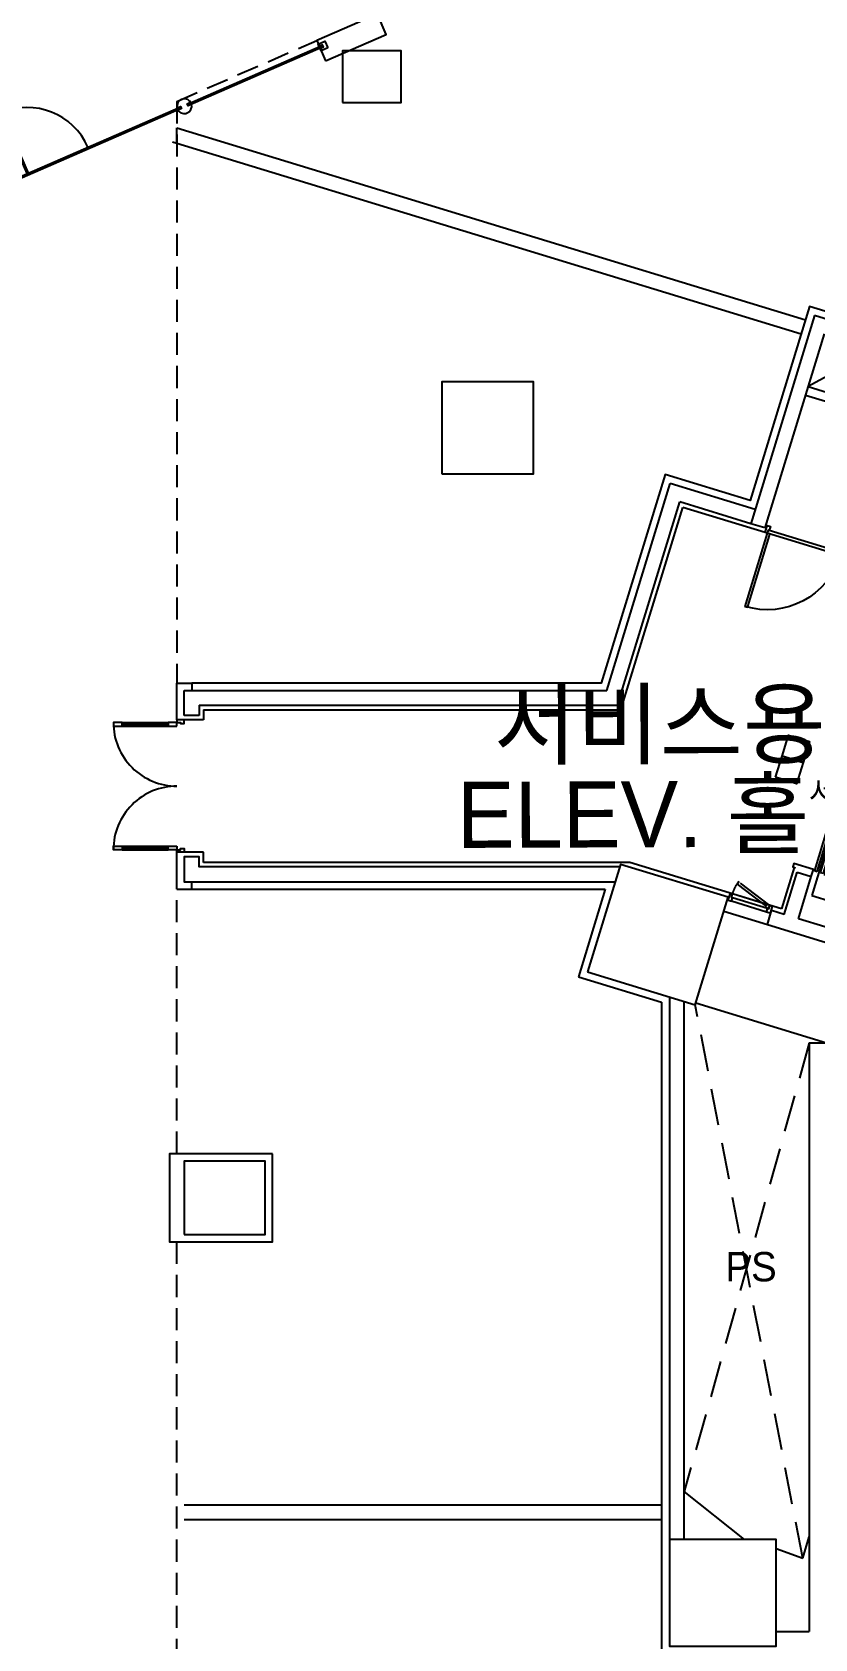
# Model space of a CAD drawing. Header units: millimetres. Extents: x -7616 to 421613, y 91067 to 341353.
# Drawn here: x 319427 to 330073, y 211068 to 232925 of the extents above; entities that cross this region are included whole.
import ezdxf
from ezdxf.enums import TextEntityAlignment as Align

# ---------------------------------------------------------------- set-up
doc = ezdxf.new("R2010")
doc.units = ezdxf.units.MM
doc.header["$LTSCALE"] = 500
doc.header["$MEASUREMENT"] = 0
for name, pattern in [('HID', [2.6, 1.6, -1]), ('HIDDEN', [2, 1, -1]), ('HOON1', [3, 2, -1])]:
    doc.linetypes.add(name, pattern=pattern)
doc.layers.add('e-plan', color=9, linetype='CONTINUOUS')
doc.styles.add('돋움', font='Dotum.ttf')

# ---------------------------------------------------------------- blocks, each defined once
blk = doc.blocks.new('1F 기둥 140514')
at = {"layer": 'e-plan', "ltscale": 0.5}
blk.add_lwpolyline([(377684, 101900), (378484, 101900), (378484, 102600), (377684, 102600)], close=True, dxfattribs=at)
blk = doc.blocks.new('1~2F TC-140305')
at = {"layer": 'e-plan', "ltscale": 0.5}
for points in [[(-89940, -31400), (-88690, -31400), (-88690, -30150), (-89940, -30150)], [(-87955, -38177), (-86492, -38625), (-86044, -37162), (-87508, -36714)], [(-93440, -41750), (-92340, -41750), (-92340, -40750), (-93440, -40750)], [(-86840, -45900), (-86840, -47350), (-85390, -47350), (-85390, -45900)]]:
    blk.add_lwpolyline(points, close=True, dxfattribs=at)
blk = doc.blocks.new('1F 코어')
at = {"layer": 'e-plan'}
blk.add_blockref('1~2F TC-140305', (0, 0), dxfattribs=at)
blk = doc.blocks.new('A$C7F1D75F0')
at = {"layer": 'e-plan'}
for p, q in [((0, 1150), (899, 1150)), ((0, 1150), (0, 1130)), ((0, 1130), (899, 1130)), ((899, 1150), (899, 1130))]:
    blk.add_line(p, q, dxfattribs=at)
blk.add_arc((0, 1150), 900, 270.0001, 0, dxfattribs=at)
blk = doc.blocks.new('A$C1B455614')
at = {"layer": 'e-plan'}
for p, q in [((-946, 970), (-1046, 970)), ((-996, 870), (-996, 970)), ((-2009, 845), (-2009, -845)), ((-64, 845), (-2009, 845)), ((-264, 800), (-1964, 800)), ((-1964, 800), (-1964, -800)), ((-946, 870), (-1046, 870)), ((-264, 800), (-264, 460)), ((-64, 845), (-64, -845)), ((-2117, 450), (-2167, 450)), ((-2142, 553), (-2142, -553)), ((-144, 520), (-264, 520)), ((-144, 460), (-264, 460)), ((-144, 520), (-144, 460)), ((-84, 510), (-124, 510)), ((-124, 510), (-124, -510)), ((-84, 510), (-84, -510)), ((-2067, 375), (-2217, 375)), ((-2217, 375), (-2217, -375)), ((-2167, 400), (-2167, 350)), ((-2117, 400), (-2167, 400)), ((-2117, 350), (-2167, 350)), ((-2117, 400), (-2117, 350)), ((-2067, 375), (-2067, -375)), ((0, 0), (-40, 0)), ((-84, 0, 0), (-124, 0, 0)), ((-84, 0), (-124, 0)), ((0, 0, 0), (-40, 0, 0)), ((-2067, -375), (-2217, -375)), ((-2117, -350), (-2167, -350)), ((-2167, -350), (-2167, -400)), ((-2117, -400), (-2167, -400)), ((-2117, -350), (-2117, -400)), ((-2117, -450), (-2167, -450)), ((-144, -460), (-264, -460)), ((-144, -460, 0), (-264, -460, 0)), ((-264, -460), (-264, -800)), ((-144, -520), (-264, -520)), ((-144, -520, 0), (-264, -520, 0)), ((-144, -460), (-144, -520)), ((-144, -460, 0), (-144, -520, 0)), ((-84, -510), (-124, -510)), ((-84, -510, 0), (-124, -510, 0)), ((-64, -845), (-2009, -845)), ((-264, -800), (-1964, -800)), ((-946, -870), (-1046, -870)), ((-996, -870), (-996, -970)), ((-946, -970), (-1046, -970))]:
    blk.add_line(p, q, dxfattribs=at)
blk.add_lwpolyline([(-40, -510), (-40, 510), (0, 510), (0, -510)], close=True, dxfattribs=at)
blk = doc.blocks.new('A$C7D8044CD')
at = {"layer": 'e-plan'}
blk.add_lwpolyline([(0, 300), (300, 300), (300, 0), (0, 0)], close=True, dxfattribs=at)
blk = doc.blocks.new('fsd1100-100')
at = {"layer": 'e-plan'}
for p, q in [((1070, 0), (30, 0)), ((1055, -45), (45, -45))]:
    blk.add_line(p, q, dxfattribs=at)
blk.add_lwpolyline([(30, 1040), (70, 1040), (70, 1030), (70, 20), (70, 0), (30, 0)], close=True, dxfattribs=at)
for points in [[(0, 0), (0, -100), (45, -100), (45, -45), (30, -45), (30, 0), (0, 0)], [(1100, 0), (1100, -100), (1055, -100), (1055, -45), (1070, -45), (1070, 0), (1100, 0)]]:
    blk.add_lwpolyline(points, dxfattribs=at)
blk.add_arc((30, 0), 1040, 0, 90, dxfattribs=at)
blk = doc.blocks.new('fasd600')
at = {"layer": 'e-plan'}
for p, q in [((35, 0), (565, 0)), ((50, -50), (550, -50)), ((50, -100), (550, -100))]:
    blk.add_line(p, q, dxfattribs=at)
at = {"layer": 'e-plan', "linetype": 'HIDDEN'}
blk.add_lwpolyline([(532, 185), (544, 147), (49, -37), (35, 0), (532, 185)], dxfattribs=at)
at = {"layer": 'e-plan'}
for points in [[(0, 0), (0, -100), (35, -100), (35, -100), (50, -100), (50, -50), (35, -50), (35, 0)], [(600, 0), (600, -100), (565, -100), (565, -100), (550, -100), (550, -50), (565, -50), (565, 0)]]:
    blk.add_lwpolyline(points, close=True, dxfattribs=at)
at = {"layer": 'e-plan', "linetype": 'HIDDEN'}
blk.add_arc((35, 0), 530, 0, 20.3876, dxfattribs=at)
blk = doc.blocks.new('fssd1800-100')
at = {"layer": 'e-plan', "ltscale": 0.5}
for p, q in [((35, 745), (35, 120)), ((60, 745), (60, 120)), ((85, 745), (85, 120)), ((1715, 745), (1715, 120)), ((1740, 745), (1740, 120)), ((1765, 745), (1765, 120))]:
    blk.add_line(p, q, dxfattribs=at)
at = {"layer": 'e-plan'}
blk.add_line((1782, 0), (1782, 0), dxfattribs=at)
for points in [[(85, 745), (35, 745), (35, 865), (85, 865)], [(1715, 745), (1765, 745), (1765, 865), (1715, 865)], [(35, 0), (35, -50), (50, -50), (50, -100), (0, -100), (0, 0)], [(85, 0), (35, 0), (35, 120), (85, 120)], [(1715, 0), (1765, 0), (1765, 120), (1715, 120)], [(1765, 0), (1765, -50), (1750, -50), (1750, -100), (1800, -100), (1800, 0)]]:
    blk.add_lwpolyline(points, close=True, dxfattribs=at)
for centre, start, end in [((35, 0), 0, 90.0002), ((1765, 0), 89.9998, 180)]:
    blk.add_arc(centre, 865, start, end, dxfattribs=at)

msp = doc.modelspace()

# ---------------------------------------------------------------- linework, layer by layer
at = {"layer": 'e-plan', "linetype": 'HOON1', "ltscale": 0.3}
for p, q in [((321397, 231983), (323297, 232809)), ((321397, 231983), (321397, 224068)), ((321397, 217668), (321397, 221268)), ((321397, 209868), (321397, 216468))]:
    msp.add_line(p, q, dxfattribs=at)
at = {"layer": 'e-plan'}
for p, q in [((321538, 231946), (323379, 232746)), ((321546, 231928), (323387, 232728)), ((318702, 230713), (321448, 231907)), ((318710, 230694), (321456, 231889)), ((321397, 231625), (329945, 229012)), ((321397, 231416), (321397, 231625)), ((321338, 231434), (329887, 228821)), ((330067, 229069), (329202, 226238)), ((331970, 228487), (330067, 229069)), ((330200, 228819), (329393, 226180)), ((329946, 227987), (331657, 227464)), ((329981, 228102), (330679, 227888)), ((327242, 223968), (328103, 226783)), ((329260, 226429), (328103, 226783)), ((327390, 223768), (328236, 226533)), ((327435, 223708), (328276, 226459)), ((329202, 226238), (328236, 226533)), ((329395, 226116), (328276, 226459)), ((329393, 226180), (329202, 226238)), ((321397, 224068), (321597, 224068)), ((321397, 223568), (321397, 224068)), ((321597, 224068), (321597, 223968)), ((321497, 223628), (321497, 223968)), ((321497, 223968), (327242, 223968)), ((321697, 223628), (321497, 223628)), ((321697, 223768), (321697, 223628)), ((321697, 223768), (327390, 223768)), ((321757, 223708), (321757, 223568)), ((321757, 223708), (327435, 223708)), ((321757, 223568), (321497, 223568)), ((321397, 221268), (321397, 221768)), ((321757, 221768), (321497, 221768)), ((321757, 221628), (321757, 221768)), ((329790, 221562), (329618, 220998)), ((329657, 220923), (329833, 221496)), ((329833, 221496), (330024, 221438)), ((329849, 220864), (330024, 221438)), ((321397, 221268), (321597, 221268)), ((321597, 221268), (321597, 221368)), ((321597, 221268), (327222, 221268)), ((327222, 221268), (326857, 220074)), ((329427, 220784), (329485, 220975)), ((329657, 220923), (329485, 220975)), ((328834, 220965), (329427, 220784)), ((329427, 220784), (332277, 219913)), ((332335, 220104), (329849, 220864)), ((326857, 220074), (327987, 219729)), ((327987, 219729), (327987, 204328)), ((328097, 219800), (328097, 212418)), ((328297, 212418), (328297, 219739)), ((328454, 219722), (330233, 219178)), ((329997, 219178), (329997, 211168)), ((329997, 219178), (332052, 219178)), ((321497, 212893), (327987, 212893)), ((329116, 212418), (328297, 213073)), ((321497, 212693), (327987, 212693)), ((329908, 212166), (329997, 212456)), ((329547, 212299), (329908, 212166)), ((329547, 211168), (329997, 211168))]:
    msp.add_line(p, q, dxfattribs=at)
at = {"layer": 'e-plan', "ltscale": 0.5}
msp.add_line((330898, 228606), (329981, 228102), dxfattribs=at)
at = {"layer": 'e-plan'}
for points in [[(337283, 236629), (335172, 229725), (333642, 230193), (333999, 231359), (332449, 231833), (331976, 230284), (332377, 230161), (331904, 228612), (330001, 229194), (329194, 226554), (328037, 226908), (327168, 224068), (321597, 224068)], [(323417, 232534), (324242, 232893), (324122, 233168), (323297, 232809), (323417, 232534)], [(327418, 221569), (321697, 221568), (321697, 221708), (321497, 221708), (321497, 221368), (327357, 221368)], [(329618, 220998), (327554, 221629), (321757, 221628)], [(330024, 221438), (330053, 221534), (329786, 221615), (329771, 221568), (329809, 221556)]]:
    msp.add_lwpolyline(points, dxfattribs=at)
for points in [[(323448, 232711), (323357, 232671), (323343, 232703), (323389, 232723), (323377, 232751), (323331, 232731), (323317, 232763), (323409, 232803)], [(322697, 217668), (321297, 217668), (321297, 216468), (322697, 216468)]]:
    msp.add_lwpolyline(points, close=True, dxfattribs=at)
msp.add_lwpolyline([(321412, 231864, 0.859727), (321594, 231943), (321548, 231923), (321536, 231950), (321582, 231970, 0.859727), (321400, 231892), (321446, 231911), (321458, 231884), (321412, 231864)], format="xyb", dxfattribs=at)
at = {"layer": 'e-plan', "linetype": 'HOON1', "ltscale": 0.5}
for points in [[(329908, 212166), (328445, 219693)], [(329997, 219178), (328297, 213073)]]:
    msp.add_lwpolyline(points, dxfattribs=at)

# ---------------------------------------------------------------- block references
at = {"layer": 'e-plan'}
for name, p in [('1F 코어', (414937, 258318)), ('1F 기둥 140514', (-54037, 130068))]:
    msp.add_blockref(name, p, dxfattribs=at)
for name, p, rotation in [('A$C7F1D75F0', (320416, 231458), 113.4998753400234), ('fssd1800-100', (321397, 221768), 90), ('A$C7D8044CD', (329913, 222988), 72.99977495372156), ('A$C7D8044CD', (329825, 222701), 72.99977495372156)]:
    msp.add_blockref(name, p, dxfattribs=dict(at, rotation=rotation))
at = {"layer": 'e-plan', "xscale": -1}
for name, p, rotation in [('fsd1100-100', (329395, 226116), 163.0000480037965), ('A$C1B455614', (330215, 222007), 343.0000008390264), ('fasd600', (329493, 221036), 343.000048005077)]:
    msp.add_blockref(name, p, dxfattribs=dict(at, rotation=rotation))

# ---------------------------------------------------------------- texts
at = {"layer": 'e-plan', "style": '돋움'}
for s, p in [('서비스용', (330223, 223068)), ('ELEV. 홀', (330000, 221843))]:
    msp.add_text(s, height=900, rotation=0.1874, dxfattribs=at).set_placement(p, align=Align.RIGHT)
at = {"layer": 'e-plan', "linetype": 'HID', "ltscale": 0.5, "style": '돋움'}
msp.add_text('서비스용ELEV. #2.)', height=300, dxfattribs=at).set_placement((331690, 222589), align=Align.MIDDLE_CENTER)
at = {"layer": 'e-plan', "style": '돋움'}
msp.add_text('PS', height=400, dxfattribs=at).set_placement((329205, 216131), align=Align.MIDDLE_CENTER)

doc.saveas('drawing.dxf')
